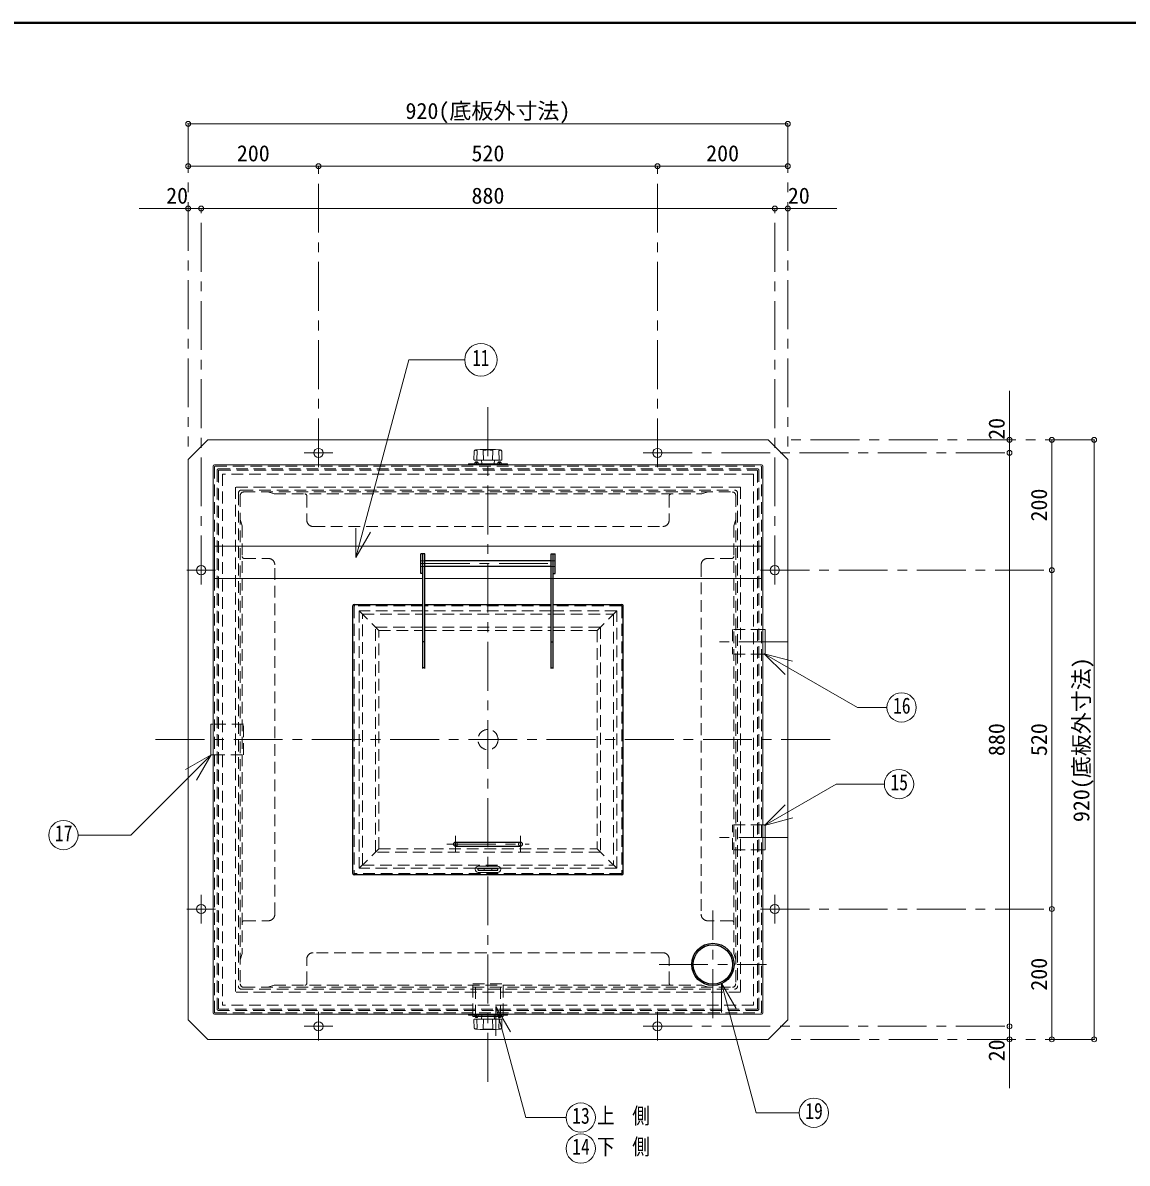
# Model space of a CAD drawing. Units: millimetres at full size, sheet at 1:15. Extents: x -3184 to 2891, y -2037 to 2178.
# Drawn here: x -860 to 834, y 428 to 2178 of the extents above; entities that cross this region are included whole.
import ezdxf
from ezdxf.enums import TextEntityAlignment as Align

# ---------------------------------------------------------------- set-up
doc = ezdxf.new("R2010")
doc.units = ezdxf.units.MM
doc.header["$LTSCALE"] = 15
doc.header["$PDMODE"] = 32
doc.header["$PDSIZE"] = 7.5
doc.linetypes.add('CHAIN1', pattern=[8, 5, -1, 1, -1])
doc.linetypes.add('DASHED1', pattern=[1.8, 1.2, -0.6])
doc.layers.add('0-0', color=7, linetype='Continuous', lineweight=18)
doc.styles.add('ＭＳ ゴシック', font='')
doc.styles.get('ＭＳ ゴシック').set_extended_font_data('MS Gothic')

msp = doc.modelspace()

# ---------------------------------------------------------------- linework, layer by layer
at = {"layer": '0-0', "color": 1, "lineweight": 40}
msp.add_line((2890.8, 2177.87), (-3184.2, 2177.87), dxfattribs=at)
at = {"layer": '0-0', "color": 4, "linetype": 'CHAIN1', "lineweight": 9}
for p, q in [((-606.7, 2022.87), (-606.7, 1527.87)), ((313.3, 2022.87), (313.3, 1527.87)), ((-406.7, 1495.87), (-406.7, 1957.87)), ((113.3, 1495.87), (113.3, 1957.87)), ((-586.7, 1315.87), (-586.7, 1892.87)), ((293.3, 1315.87), (293.3, 1892.87)), ((-146.7, 1587.87), (-146.7, 542.87)), ((783.3, 1537.87), (303.3, 1537.87)), ((-428.7, 1517.87), (-384.7, 1517.87)), ((91.3, 1517.87), (653.3, 1517.87)), ((-249.7, 1347.87), (-43.7, 1347.87)), ((-608.7, 1337.87), (-564.7, 1337.87)), ((271.3, 1337.87), (718.3, 1337.87)), ((313.3, 1227.87), (193.3, 1227.87)), ((-656.7, 1077.87), (388.3, 1077.87)), ((-196.7, 904.37), (-196.7, 930.37)), ((-96.7, 904.37), (-96.7, 930.37)), ((313.3, 927.87), (193.3, 927.87)), ((-209.7, 917.37), (-83.7, 917.37)), ((-586.7, 795.87), (-586.7, 839.87)), ((293.3, 795.87), (293.3, 839.87)), ((-608.7, 817.87), (-564.7, 817.87)), ((198.3, 650.37), (198.3, 815.37)), ((271.3, 817.87), (718.3, 817.87)), ((115.8, 732.87), (280.8, 732.87)), ((-406.7, 615.87), (-406.7, 659.87)), ((113.3, 615.87), (113.3, 659.87)), ((-428.7, 637.87), (-384.7, 637.87)), ((91.3, 637.87), (653.3, 637.87)), ((783.3, 617.87), (303.3, 617.87))]:
    msp.add_line(p, q, dxfattribs=at)
at = {"layer": '0-0', "color": 4, "lineweight": 9}
for p, q in [((-606.7, 2022.87), (313.3, 2022.87)), ((-606.7, 1957.87), (-406.7, 1957.87)), ((-406.7, 1957.87), (113.3, 1957.87)), ((113.3, 1957.87), (313.3, 1957.87)), ((-586.7, 1892.87), (-681.7, 1892.87)), ((293.3, 1892.87), (-586.7, 1892.87)), ((388.3, 1892.87), (293.3, 1892.87)), ((653.3, 1612.87), (653.3, 1517.87)), ((-606.7, 1507.87), (-576.7, 1537.87)), ((283.3, 1537.87), (-576.7, 1537.87)), ((283.3, 1537.87), (313.3, 1507.87)), ((718.3, 1337.87), (718.3, 1537.87)), ((783.3, 617.87), (783.3, 1537.87)), ((-606.7, 647.87), (-606.7, 1507.87)), ((313.3, 647.87), (313.3, 1507.87)), ((653.3, 1517.87), (653.3, 637.87)), ((718.3, 817.87), (718.3, 1337.87)), ((-571.7, 1101.37), (-568.2, 1101.37)), ((-161.7, 880.37), (-166.21, 880.37)), ((-127.19, 880.37), (-131.7, 880.37)), ((718.3, 617.87), (718.3, 817.87)), ((-576.7, 617.87), (-606.7, 647.87)), ((-170.2, 652.87), (-170.2, 654.87)), ((-166.7, 652.87), (-170.2, 652.87)), ((-126.7, 652.87), (-123.2, 652.87)), ((-123.2, 652.87), (-123.2, 654.87)), ((313.3, 647.87), (283.3, 617.87)), ((653.3, 637.87), (653.3, 542.87)), ((-576.7, 617.87), (283.3, 617.87))]:
    msp.add_line(p, q, dxfattribs=at)
at = {"layer": '0-0'}
for p, q in [((-349.4, 1357.27), (-268.1, 1660.71)), ((-268.1, 1660.71), (-182.44, 1660.71)), ((-158.47, 1522.86), (-165.85, 1522.47)), ((-157.94, 1522.87), (-135.47, 1522.87)), ((-134.94, 1522.86), (-127.56, 1522.47)), ((-168.16, 1507.39), (-167.74, 1520.53)), ((-167.67, 1506.87), (-125.74, 1506.87)), ((-163.64, 1506.87), (-163.15, 1521.42)), ((-156.24, 1501.33), (-156.7, 1506.87)), ((-153.56, 1506.87), (-154.04, 1521.42)), ((-139.85, 1506.87), (-139.36, 1521.42)), ((-137.16, 1501.33), (-136.7, 1506.87)), ((-129.77, 1506.87), (-130.25, 1521.42)), ((-125.24, 1507.39), (-125.66, 1520.53)), ((-568.2, 1497.37), (-568.2, 658.37)), ((-566.2, 1499.37), (272.8, 1499.37)), ((-176.7, 1499.37), (-176.7, 1500.87)), ((-116.7, 1500.87), (-176.7, 1500.87)), ((-161.7, 1502.87), (-166.7, 1502.87)), ((-166.7, 1502.87), (-166.7, 1500.87)), ((-164.2, 1502.87), (-164.2, 1500.87)), ((-162.7, 1502.87), (-162.7, 1504.38)), ((-161.7, 1502.87), (-161.7, 1500.87)), ((-131.7, 1502.87), (-126.7, 1502.87)), ((-131.7, 1502.87), (-131.7, 1500.87)), ((-130.7, 1502.87), (-130.7, 1504.38)), ((-129.2, 1502.87), (-129.2, 1500.87)), ((-126.7, 1502.87), (-126.7, 1500.87)), ((-116.7, 1499.37), (-116.7, 1500.87)), ((274.8, 1497.37), (274.8, 658.37)), ((-349.4, 1357.27), (-349.4, 1402.27)), ((-349.4, 1357.27), (-326.9, 1396.24)), ((-566.2, 1324.87), (-566.2, 1374.87)), ((-566.2, 1324.87), (-246.7, 1324.87)), ((-243.7, 1324.87), (272.8, 1324.87)), ((278.3, 1246.87), (274.8, 1246.87)), ((277.18, 1209.75), (320.65, 1198.1)), ((277.18, 1209.75), (420.23, 1127.16)), ((277.18, 1209.75), (309, 1177.93)), ((465.32, 1127.16), (420.23, 1127.16)), ((-571.62, 1054.43), (-610.59, 1031.93)), ((-571.62, 1054.43), (-594.12, 1015.46)), ((277.6, 946.07), (387.59, 1009.57)), ((461.36, 1009.57), (387.59, 1009.57)), ((277.6, 946.07), (309.42, 977.89)), ((277.6, 946.07), (321.06, 957.71)), ((278.3, 908.87), (274.8, 908.87)), ((-161.7, 883.62), (-131.7, 883.62)), ((-161.7, 874.12), (-131.7, 874.12)), ((211.6, 703.94), (211.6, 658.94)), ((211.6, 703.94), (264.86, 505.16)), ((211.6, 703.94), (234.1, 664.97)), ((-134.54, 668.52), (-134.54, 623.52)), ((-134.54, 668.52), (-112.04, 629.55)), ((-134.54, 668.52), (-88.8, 497.83)), ((-566.2, 656.37), (272.8, 656.37)), ((-176.7, 656.37), (-176.7, 654.87)), ((-116.7, 654.87), (-176.7, 654.87)), ((-168.16, 648.35), (-167.74, 635.21)), ((-167.67, 648.87), (-125.74, 648.87)), ((-166.7, 652.87), (-166.7, 654.87)), ((-156.37, 652.87), (-166.7, 652.87)), ((-164.2, 652.87), (-164.2, 654.87)), ((-163.64, 648.87), (-163.15, 634.32)), ((-162.7, 652.87), (-162.7, 651.36)), ((-161.7, 652.87), (-161.7, 654.87)), ((-156.24, 654.41), (-156.7, 648.87)), ((-153.56, 648.87), (-154.04, 634.32)), ((-139.85, 648.87), (-139.36, 634.32)), ((-137.16, 654.41), (-136.7, 648.87)), ((-131.7, 652.87), (-131.7, 654.87)), ((-130.7, 652.87), (-130.7, 651.36)), ((-129.77, 648.87), (-130.25, 634.32)), ((-129.2, 652.87), (-129.2, 654.87)), ((-125.24, 648.35), (-125.66, 635.21)), ((-116.7, 656.37), (-116.7, 654.87)), ((-158.47, 632.88), (-165.85, 633.27)), ((-157.94, 632.87), (-135.47, 632.87)), ((-134.94, 632.88), (-127.56, 633.27)), ((-26.86, 497.83), (-88.8, 497.83)), ((330.71, 505.16), (264.86, 505.16))]:
    msp.add_line(p, q, dxfattribs=at)
at = {"layer": '0-0', "color": 4, "linetype": 'DASHED1', "lineweight": 9}
for p, q in [((-566.2, 1496.37), (-566.2, 1374.87)), ((-565.2, 1497.37), (271.8, 1497.37)), ((-562.2, 1491.37), (-562.2, 664.37)), ((-560.2, 1493.37), (266.8, 1493.37)), ((-560.2, 1490.37), (-560.2, 665.37)), ((-559.2, 1491.37), (265.8, 1491.37)), ((266.8, 1490.37), (266.8, 665.37)), ((268.8, 1491.37), (268.8, 664.37)), ((272.8, 1496.37), (272.8, 1374.87)), ((-554.2, 1485.37), (-554.2, 670.37)), ((260.8, 1485.37), (-554.2, 1485.37)), ((260.8, 1485.37), (260.8, 670.37)), ((-534.2, 1465.37), (-534.2, 690.37)), ((240.8, 1465.37), (-534.2, 1465.37)), ((-529.7, 1455.87), (-529.7, 699.87)), ((-526.7, 1452.87), (-526.7, 702.87)), ((-524.7, 1460.87), (231.3, 1460.87)), ((-521.7, 1457.87), (228.3, 1457.87)), ((-474.7, 1454.87), (-484.7, 1457.87)), ((-474.7, 1454.87), (181.3, 1454.87)), ((181.3, 1454.87), (191.3, 1457.87)), ((233.3, 1452.87), (233.3, 702.87)), ((236.3, 1455.87), (236.3, 699.87)), ((240.8, 1465.37), (240.8, 690.37)), ((-424.7, 1451.87), (-424.7, 1414.87)), ((131.3, 1451.87), (131.3, 1414.87)), ((-523.7, 1405.87), (-526.7, 1415.87)), ((-414.7, 1404.87), (121.3, 1404.87)), ((230.3, 1405.87), (233.3, 1415.87)), ((230.3, 1405.87), (230.3, 749.87)), ((-520.7, 1355.87), (-483.7, 1355.87)), ((227.3, 1355.87), (190.3, 1355.87)), ((-473.7, 809.87), (-473.7, 1345.87)), ((180.3, 1345.87), (180.3, 809.87)), ((-566.2, 1324.87), (-566.2, 659.37)), ((272.8, 1324.87), (272.8, 659.37)), ((-243.7, 1270.37), (-49.7, 1270.37)), ((-46.7, 1270.37), (45.8, 1270.37)), ((45.8, 1270.37), (45.8, 885.37)), ((-243.7, 1250.37), (-49.7, 1250.37)), ((-46.7, 1250.37), (25.8, 1250.37)), ((25.8, 1250.37), (25.8, 905.37)), ((228.3, 1246.87), (228.3, 1208.87)), ((274.8, 1246.87), (228.3, 1246.87)), ((274.8, 1208.87), (228.3, 1208.87)), ((274.8, 946.87), (228.3, 946.87)), ((228.3, 908.87), (228.3, 946.87)), ((25.8, 905.37), (-319.2, 905.37)), ((274.8, 908.87), (228.3, 908.87)), ((-339.2, 885.37), (45.8, 885.37)), ((-520.7, 799.87), (-483.7, 799.87)), ((227.3, 799.87), (190.3, 799.87)), ((-424.7, 703.87), (-424.7, 740.87)), ((121.3, 750.87), (-414.7, 750.87)), ((131.3, 703.87), (131.3, 740.87)), ((230.3, 749.87), (233.3, 739.87)), ((-474.7, 700.87), (-484.7, 697.87)), ((-474.7, 700.87), (181.3, 700.87)), ((-170.2, 702.87), (-123.2, 702.87)), ((-170.2, 654.87), (-170.2, 702.87)), ((-165.7, 652.87), (-165.7, 702.87)), ((-127.7, 652.87), (-127.7, 702.87)), ((-123.2, 654.87), (-123.2, 702.87)), ((181.3, 700.87), (191.3, 697.87)), ((240.8, 690.37), (-534.2, 690.37)), ((-524.7, 694.87), (231.3, 694.87)), ((-521.7, 697.87), (228.3, 697.87)), ((260.8, 670.37), (-554.2, 670.37)), ((-565.2, 658.37), (271.8, 658.37)), ((266.8, 662.37), (-560.2, 662.37)), ((265.8, 664.37), (-559.2, 664.37)), ((-156.37, 652.87), (-137.04, 652.87))]:
    msp.add_line(p, q, dxfattribs=at)
at = {"layer": '0-0', "color": 5, "lineweight": 25}
for p, q in [((-243.7, 1362.87), (-249.7, 1362.87)), ((-246.7, 1186.87), (-246.7, 1362.87)), ((-243.7, 1186.87), (-243.7, 1362.87)), ((-49.7, 1352.37), (-243.7, 1352.37)), ((-49.7, 1362.87), (-43.7, 1362.87)), ((-49.7, 1186.87), (-49.7, 1362.87)), ((-46.7, 1186.87), (-46.7, 1362.87)), ((-49.7, 1343.37), (-243.7, 1343.37)), ((-354.2, 872.37), (-354.2, 1283.37)), ((-352.2, 1285.37), (-246.7, 1285.37)), ((-243.7, 1285.37), (-49.7, 1285.37)), ((-46.7, 1285.37), (58.8, 1285.37)), ((60.8, 872.37), (60.8, 1283.37)), ((-243.7, 1227.87), (-246.7, 1227.87)), ((-49.7, 1227.87), (-46.7, 1227.87)), ((-243.7, 1187.87), (-246.7, 1187.87)), ((-49.7, 1187.87), (-46.7, 1187.87)), ((-196.7, 920.37), (-96.7, 920.37)), ((-196.7, 914.37), (-96.7, 914.37)), ((-161.7, 880.37), (-131.7, 880.37)), ((-161.7, 877.37), (-161.7, 880.37)), ((-161.7, 877.37), (-131.7, 877.37)), ((-131.7, 877.37), (-131.7, 880.37)), ((58.8, 870.37), (-352.2, 870.37))]:
    msp.add_line(p, q, dxfattribs=at)
at = {"layer": '0-0', "linetype": 'DASHED1'}
for p, q in [((-249.7, 1352.37), (-243.7, 1352.37)), ((-49.7, 1352.37), (-43.7, 1352.37)), ((-249.7, 1343.37), (-243.7, 1343.37)), ((-49.7, 1343.37), (-43.7, 1343.37)), ((-352.2, 1282.37), (-352.2, 873.37)), ((-246.7, 1283.37), (-351.2, 1283.37)), ((-49.7, 1283.37), (-243.7, 1283.37)), ((57.8, 1283.37), (-46.7, 1283.37)), ((58.8, 1282.37), (58.8, 873.37)), ((-344.2, 1275.37), (-314.2, 1245.37)), ((-49.7, 1275.37), (-243.7, 1275.37)), ((50.8, 1275.37), (20.8, 1245.37)), ((-243.7, 1245.37), (-49.7, 1245.37)), ((-46.7, 1245.37), (20.8, 1245.37)), ((20.8, 1245.37), (20.8, 910.37)), ((-344.2, 880.37), (-314.2, 910.37)), ((-314.2, 910.37), (20.8, 910.37)), ((50.8, 880.37), (20.8, 910.37)), ((-166.21, 880.37), (-344.2, 880.37)), ((-152.7, 880.37), (-152.7, 877.37)), ((-140.7, 880.37), (-140.7, 877.37)), ((50.8, 880.37), (-127.19, 880.37)), ((57.8, 872.37), (-351.2, 872.37))]:
    msp.add_line(p, q, dxfattribs=at)
at = {"layer": '0-0'}
for points in [[(-165.7, 1502.87), (-165.7, 1504.38), (-162.7, 1504.38)], [(-127.7, 1502.87), (-127.7, 1504.38), (-130.7, 1504.38)], [(-566.2, 1374.87), (272.8, 1374.87), (272.8, 1324.87)], [(278.3, 1246.87), (278.3, 1208.87), (274.8, 1208.87)], [(-571.62, 1054.43), (-694.76, 931.29), (-775.52, 931.29)], [(278.3, 908.87), (278.3, 946.87), (274.8, 946.87)], [(-165.7, 652.87), (-165.7, 651.36), (-162.7, 651.36)], [(-137.04, 652.87), (-126.7, 652.87), (-126.7, 654.87)], [(-127.7, 652.87), (-127.7, 651.36), (-130.7, 651.36)]]:
    msp.add_lwpolyline(points, dxfattribs=at)
at = {"layer": '0-0', "color": 4, "linetype": 'DASHED1', "lineweight": 9}
for points in [[(-523.7, 1405.87), (-523.7, 749.87), (-526.7, 739.87)], [(-339.2, 885.37), (-339.2, 1270.37), (-246.7, 1270.37)], [(-319.2, 905.37), (-319.2, 1250.37), (-246.7, 1250.37)], [(-568.2, 1054.37), (-521.7, 1054.37), (-521.7, 1101.37), (-568.2, 1101.37)]]:
    msp.add_lwpolyline(points, dxfattribs=at)
at = {"layer": '0-0', "color": 5, "lineweight": 25}
for points in [[(-246.7, 1332.87), (-249.7, 1332.87), (-249.7, 1362.87)], [(-46.7, 1332.87), (-43.7, 1332.87), (-43.7, 1362.87)]]:
    msp.add_lwpolyline(points, dxfattribs=at)
at = {"layer": '0-0', "linetype": 'DASHED1'}
for points in [[(-246.7, 1275.37), (-344.2, 1275.37), (-344.2, 880.37)], [(50.8, 880.37), (50.8, 1275.37), (-46.7, 1275.37)], [(-314.2, 910.37), (-314.2, 1245.37), (-246.7, 1245.37)]]:
    msp.add_lwpolyline(points, dxfattribs=at)
at = {"layer": '0-0', "color": 4, "lineweight": 9}
msp.add_lwpolyline([(-568.2, 1054.37), (-571.7, 1054.37), (-571.7, 1101.37)], dxfattribs=at)
at = {"layer": '0-0'}
for centre, radius in [((-157.44, 1660.71), 25), ((487.82, 1127.16), 22.5), ((483.86, 1009.57), 22.5), ((-798.02, 931.29), 22.5), ((353.21, 505.16), 22.5), ((-4.36, 497.83), 22.5), ((-4.36, 450.33), 22.5)]:
    msp.add_circle(centre, radius, dxfattribs=at)
at = {"layer": '0-0', "color": 4, "lineweight": 9}
for centre in [(-406.7, 1517.87), (113.3, 1517.87), (-586.7, 1337.87), (293.3, 1337.87), (-586.7, 817.87), (293.3, 817.87), (-406.7, 637.87), (113.3, 637.87)]:
    msp.add_circle(centre, 7, dxfattribs=at)
at = {"layer": '0-0', "color": 4, "linetype": 'DASHED1', "lineweight": 9}
msp.add_circle((-146.7, 1077.87), 15.5, dxfattribs=at)
at = {"layer": '0-0', "color": 5, "lineweight": 25}
for radius in [32.5, 30.25]:
    msp.add_circle((198.3, 732.87), radius, dxfattribs=at)
at = {"layer": '0-0'}
for centre, radius, start, end in [((-157.94, 1512.87), 10, 90, 93.01913), ((-135.47, 1512.87), 10, 86.98087, 90), ((-167.67, 1507.37), 0.5, 178.15415, 270), ((-165.74, 1520.47), 2, 93.01913, 178.15415), ((-166.21, 1519.8), 2.07, 93.02757, 128.73305), ((-166.13, 1511.91), 9.96, 72.62002, 91.09064), ((-153.54, 1521.43), 0.5, 97.29873, 181.90915), ((-146.7, 1468.03), 54.34, 82.70127, 97.29873), ((-139.86, 1521.43), 0.5, 358.09085, 82.70127), ((-127.28, 1511.91), 9.96, 88.90936, 107.37998), ((-127.66, 1520.47), 2, 1.84585, 86.98087), ((-127.2, 1519.8), 2.07, 51.26695, 86.97243), ((-125.74, 1507.37), 0.5, 270, 1.84585), ((-566.2, 1497.37), 2, 90, 180), ((-155.74, 1501.37), 0.5, 184.76364, 270), ((-137.66, 1501.37), 0.5, 270, 355.23636), ((272.8, 1497.37), 2, 0, 90), ((-161.7, 878.87), 4.75, 90, 270), ((-131.7, 878.87), 4.75, 270, 90), ((-566.2, 658.37), 2, 180, 270), ((-167.67, 648.37), 0.5, 90, 181.84585), ((-155.74, 654.37), 0.5, 90, 175.23636), ((-137.66, 654.37), 0.5, 4.76364, 90), ((-125.74, 648.37), 0.5, 358.15415, 90), ((272.8, 658.37), 2, 270, 0), ((-165.74, 635.27), 2, 181.84585, 266.98087), ((-166.21, 635.94), 2.07, 231.26695, 266.97243), ((-166.13, 643.83), 9.96, 268.90936, 287.37998), ((-157.94, 642.87), 10, 266.98087, 270), ((-153.54, 634.31), 0.5, 178.09085, 262.70127), ((-146.7, 687.71), 54.34, 262.70127, 277.29873), ((-139.86, 634.31), 0.5, 277.29873, 1.90915), ((-135.47, 642.87), 10, 270, 273.01913), ((-127.28, 643.83), 9.96, 252.62002, 271.09064), ((-127.66, 635.27), 2, 273.01913, 358.15415), ((-127.2, 635.94), 2.07, 273.02757, 308.73305)]:
    msp.add_arc(centre, radius, start, end, dxfattribs=at)
at = {"layer": '0-0', "color": 4, "linetype": 'DASHED1', "lineweight": 9}
for centre, radius, start, end in [((-565.2, 1496.37), 1, 90, 180), ((-560.2, 1491.37), 2, 90, 180), ((-559.2, 1490.37), 1, 90, 180), ((265.8, 1490.37), 1, 0, 90), ((266.8, 1491.37), 2, 0, 90), ((271.8, 1496.37), 1, 0, 90), ((-524.7, 1455.87), 5, 90, 180), ((-521.7, 1452.87), 5, 90, 180), ((-427.7, 1451.87), 3, 0, 90), ((134.3, 1451.87), 3, 90, 180), ((228.3, 1452.87), 5, 0, 90), ((231.3, 1455.87), 5, 0, 90), ((-414.7, 1414.87), 10, 180, 270), ((121.3, 1414.87), 10, 270, 0), ((-520.7, 1358.87), 3, 180, 270), ((-483.7, 1345.87), 10, 0, 90), ((190.3, 1345.87), 10, 90, 180), ((227.3, 1358.87), 3, 270, 0), ((-483.7, 809.87), 10, 270, 0), ((190.3, 809.87), 10, 180, 270), ((-520.7, 796.87), 3, 90, 180), ((227.3, 796.87), 3, 0, 90), ((-414.7, 740.87), 10, 90, 180), ((121.3, 740.87), 10, 0, 90), ((-521.7, 702.87), 5, 180, 270), ((-427.7, 703.87), 3, 270, 0), ((134.3, 703.87), 3, 180, 270), ((228.3, 702.87), 5, 270, 0), ((-524.7, 699.87), 5, 180, 270), ((231.3, 699.87), 5, 270, 0), ((-559.2, 665.37), 1, 180, 270), ((265.8, 665.37), 1, 270, 0), ((-565.2, 659.37), 1, 180, 270), ((-560.2, 664.37), 2, 180, 270), ((266.8, 664.37), 2, 270, 0), ((271.8, 659.37), 1, 270, 0)]:
    msp.add_arc(centre, radius, start, end, dxfattribs=at)
at = {"layer": '0-0', "color": 5, "lineweight": 25}
for centre, radius, start, end in [((-352.2, 1283.37), 2, 90, 180), ((58.8, 1283.37), 2, 0, 90), ((-196.7, 917.37), 3, 90, 270), ((-96.7, 917.37), 3, 270, 90), ((-352.2, 872.37), 2, 180, 270), ((58.8, 872.37), 2, 270, 0)]:
    msp.add_arc(centre, radius, start, end, dxfattribs=at)
at = {"layer": '0-0', "linetype": 'DASHED1'}
for centre, radius, start, end in [((-351.2, 1282.37), 1, 90, 180), ((57.8, 1282.37), 1, 0, 90), ((-196.7, 917.37), 3, 270, 90), ((-96.7, 917.37), 3, 90, 270), ((-351.2, 873.37), 1, 180, 270), ((57.8, 873.37), 1, 270, 0)]:
    msp.add_arc(centre, radius, start, end, dxfattribs=at)
at = {"layer": '0-0', "color": 1}
for p in [(-606.7, 2022.87), (313.3, 2022.87), (-606.7, 1957.87), (-406.7, 1957.87), (113.3, 1957.87), (313.3, 1957.87), (-606.7, 1892.87), (-586.7, 1892.87), (293.3, 1892.87), (313.3, 1892.87), (653.3, 1537.87), (718.3, 1537.87), (783.3, 1537.87), (653.3, 1517.87), (718.3, 1337.87), (718.3, 817.87), (653.3, 637.87), (653.3, 617.87), (718.3, 617.87), (783.3, 617.87)]:
    msp.add_point(p, dxfattribs=at)

# ---------------------------------------------------------------- texts
at = {"layer": '0-0', "style": 'ＭＳ ゴシック'}
for s, p in [('920(底板外寸法)', (-273.26, 2022.87)), ('200', (-532.01, 1957.87)), ('520', (-172.01, 1957.87)), ('200', (187.99, 1957.87)), ('20', (-640.45, 1892.87)), ('880', (-172.01, 1892.87)), ('20', (313.3, 1892.87))]:
    msp.add_text(s, height=24.74, dxfattribs=at).set_placement(p, align=Align.BOTTOM_LEFT)
for s, height, width, p in [('11', 25.29, 0.75, (-170.56, 1643.46)), ('16', 24.74, 0.8, (474.7, 1110.28)), ('15', 24.74, 0.8, (470.74, 992.7)), ('17', 24.74, 0.8, (-811.14, 914.42)), ('13', 24.74, 0.8, (-17.48, 480.95)), ('上\u3000側', 24.74, 0.8, (20.64, 480.95)), ('19', 24.74, 0.8, (340.09, 488.29)), ('14', 24.74, 0.8, (-17.48, 433.45)), ('下\u3000側', 24.74, 0.8, (20.64, 433.45))]:
    msp.add_text(s, height=height, dxfattribs=dict(at, width=width)).set_placement(p, align=Align.BOTTOM_LEFT)
for s, p in [('20', (653.3, 1537.87)), ('200', (718.3, 1412.56)), ('920(底板外寸法)', (783.3, 951.31)), ('880', (653.3, 1052.56)), ('520', (718.3, 1052.56)), ('200', (718.3, 692.56)), ('20', (653.3, 584.12))]:
    msp.add_text(s, height=24.74, rotation=90, dxfattribs=at).set_placement(p, align=Align.BOTTOM_LEFT)

doc.saveas('drawing.dxf')
